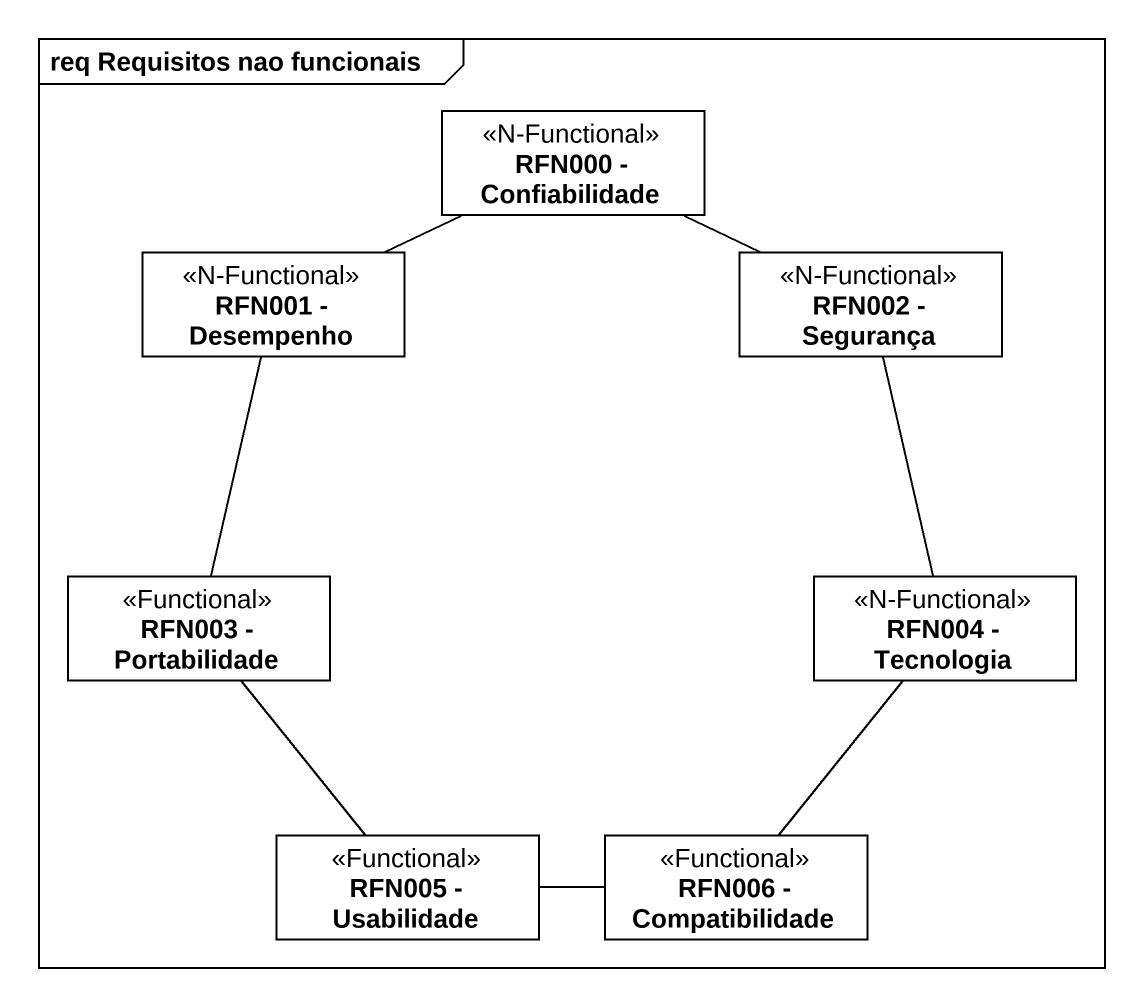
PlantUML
@startuml
mainframe req Requisitos nao funcionais
hide circle
hide empty members
class "RFN000 - Confiabilidade" as RFN000_Confiabilidade <<N-Functional>>
class "RFN001 - Desempenho" as RFN001_Desempenho <<N-Functional>>
class "RFN002 - Segurança" as RFN002_Segurança <<N-Functional>>
class "RFN003 - Portabilidade" as RFN003_Portabilidade <<Functional>>
class "RFN004 - Tecnologia" as RFN004_Tecnologia <<N-Functional>>
class "RFN005 - Usabilidade" as RFN005_Usabilidade <<Functional>>
class "RFN006 - Compatibilidade" as RFN006_Compatibilidade <<Functional>>
RFN000_Confiabilidade -right- RFN002_Segurança
RFN001_Desempenho -right- RFN000_Confiabilidade
RFN002_Segurança -- RFN004_Tecnologia
RFN003_Portabilidade -up- RFN001_Desempenho
RFN004_Tecnologia -- RFN006_Compatibilidade
RFN005_Usabilidade -up- RFN003_Portabilidade
RFN006_Compatibilidade -left- RFN005_Usabilidade
@enduml
